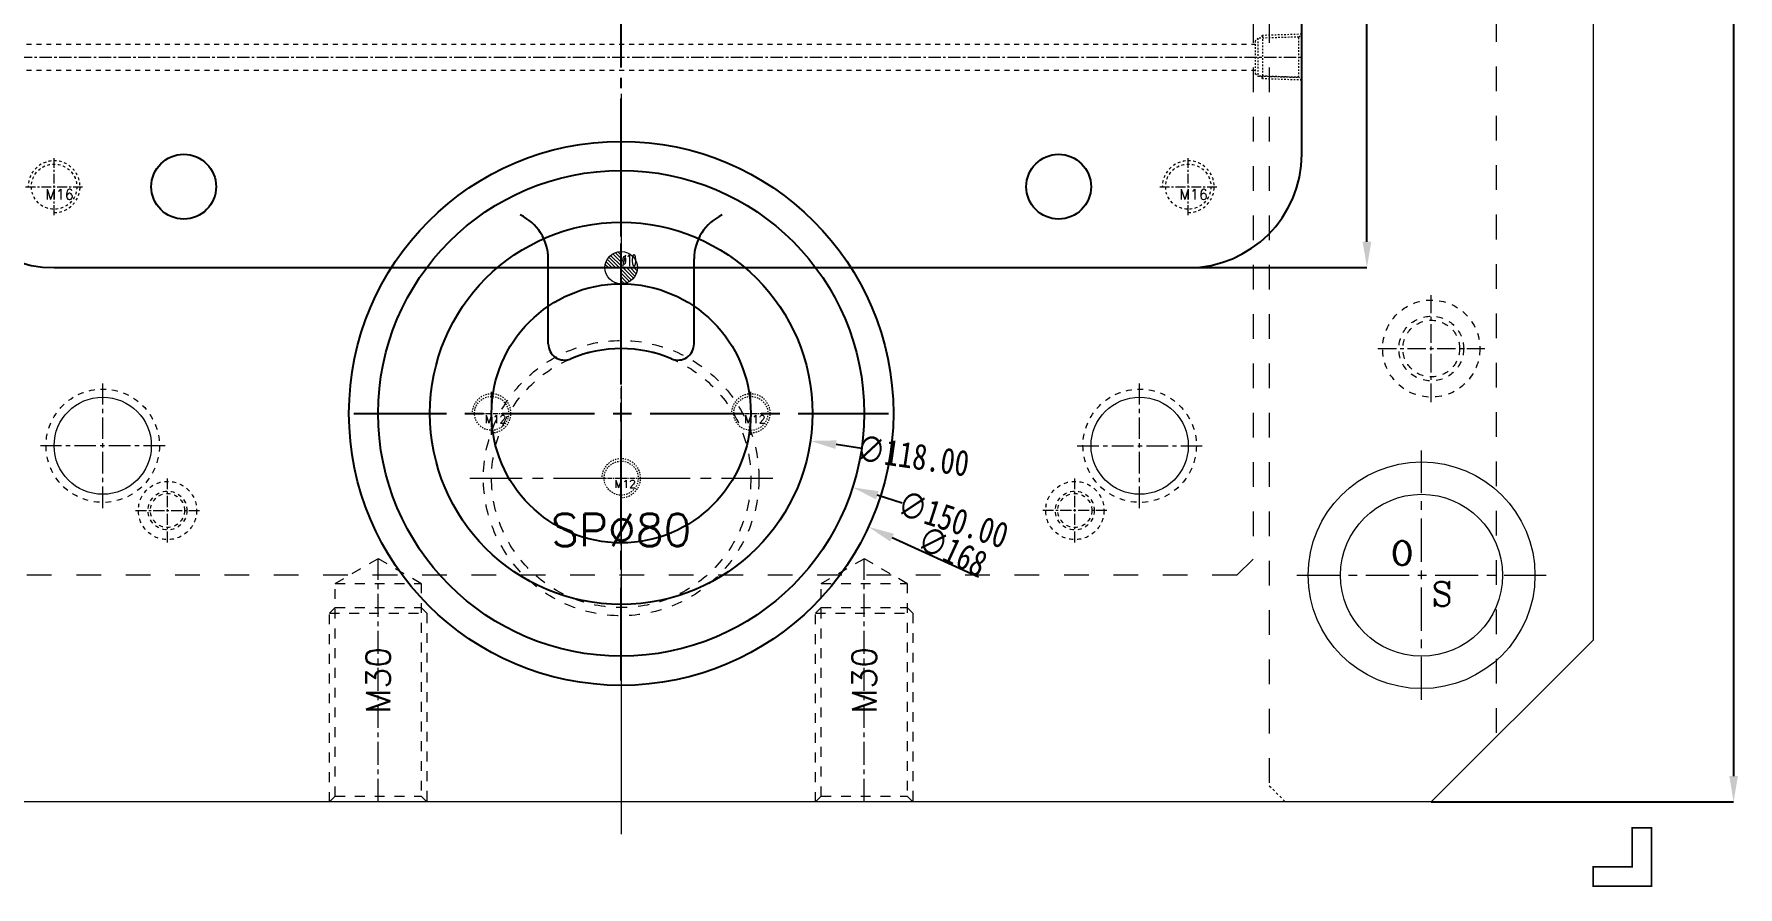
# Model space of a CAD drawing. Header units: millimetres. Extents: x 723 to 11228, y -2384 to 1578.
# Drawn here: x 1033 to 1558, y -1168 to -905 of the extents above; entities that cross this region are included whole.
import ezdxf
from ezdxf.enums import TextEntityAlignment as Align

# ---------------------------------------------------------------- set-up
doc = ezdxf.new("R2010")
doc.units = ezdxf.units.MM
doc.header["$LTSCALE"] = 16.335
doc.header["$PDMODE"] = 3
doc.header["$PDSIZE"] = 0.3125
doc.linetypes.add('CENTER', pattern=[0.6, 0.375, -0.075, 0.075, -0.075])
doc.linetypes.add('HIDDEN', pattern=[0.2, 0.1, -0.1])
doc.layers.get('0').update_dxf_attribs({"linetype": 'CONTINUOUS'})
doc.layers.get('Defpoints').update_dxf_attribs({"linetype": 'CONTINUOUS'})
for name, color, linetype, lineweight in [('cool', 153, 'HIDDEN', 9), ('epin', 13, 'CONTINUOUS', 9), ('moldbase', 7, 'CONTINUOUS', 20), ('screw', 33, 'CONTINUOUS', 13), ('sp', 193, 'CONTINUOUS', 9)]:
    doc.layers.add(name, color=color, linetype=linetype, lineweight=lineweight)
doc.styles.add('ROMANC', font='romanc.shx', dxfattribs={"bigfont": 'gbcbig.shx'})
doc.styles.get("Standard").update_dxf_attribs({"font": 'txt', "width": 0.8})
doc.styles.add('TXT', font='txt.shx', dxfattribs={"bigfont": 'gbcbig.shx'})
doc.styles.add('TXT05', font='txt.shx', dxfattribs={"width": 0.5, "bigfont": 'gbcbig.shx'})
doc.dimstyles.new('ISO-25', dxfattribs={"dimtxt": 8, "dimasz": 8, "dimexe": 0, "dimexo": 0, "dimgap": 0, "dimtad": 1, "dimtxsty": 'Standard', "dimcen": 0, "dimclrd": 4, "dimclre": 4, "dimclrt": 6, "dimadec": 0, "dimazin": 0, "dimtfac": 1, "dimtofl": 0, "dimtmove": 0, "dimatfit": 3, "dimfxl": 0, "dimarcsym": 0})
doc.dimstyles.get("Standard").update_dxf_attribs({"dimtxt": 0.15625, "dimasz": 0.1875, "dimexe": 0.125, "dimexo": 0.0625, "dimtad": 0, "dimtih": 1, "dimtoh": 1, "dimdsep": 46, "dimtxsty": 'Standard', "dimcen": 0.09, "dimadec": 0, "dimazin": 0, "dimtp": 0.01, "dimtm": 0.01, "dimtfac": 1, "dimtofl": 0, "dimtmove": 0, "dimatfit": 3, "dimfxl": 0, "dimtolj": 1, "dimarcsym": 0})

# ---------------------------------------------------------------- blocks, each defined once
blk = doc.blocks.new('*D102')
at = {"color": 4, "lineweight": -2}
for p, q in [((1388.77, -506.74), (1443.92, -506.74)), ((1443.92, -514.74), (1443.92, -682.91)), ((1443.92, -968.74), (1443.92, -711.71)), ((1388.77, -976.74), (1443.92, -976.74))]:
    blk.add_line(p, q, dxfattribs=at)
at = {"color": 4}
for points in [[(1442.58, -514.74), (1445.25, -514.74), (1443.92, -506.74)], [(1442.58, -968.74), (1445.25, -968.74), (1443.92, -976.74)]]:
    blk.add_solid(points, dxfattribs=at)
at = {"layer": 'Defpoints', "color": 0}
for p in [(1388.77, -506.74), (1388.77, -976.74), (1443.92, -976.74)]:
    blk.add_point(p, dxfattribs=at)
at = {"color": 6, "insert": (1443.92, -697.31), "char_height": 8, "attachment_point": 5, "rotation": 90}
blk.add_mtext('\\A1;470.00', dxfattribs=at)
blk = doc.blocks.new('*D104')
at = {"color": 4, "lineweight": -2}
blk.add_line((1300.43, -1049.49), (1292.81, -1047.05), dxfattribs=at)
at = {"color": 4}
blk.add_solid([(1293.22, -1045.78), (1292.41, -1048.32), (1285.2, -1044.61)], dxfattribs=at)
at = {"layer": 'Defpoints', "color": 0}
for p in [(1142.33, -998.88), (1285.2, -1044.61)]:
    blk.add_point(p, dxfattribs=at)
at = {"color": 6, "insert": (1316.18, -1054.53), "char_height": 8, "attachment_point": 5, "rotation": 342.2513}
blk.add_mtext('\\A1;∅150.00', dxfattribs=at)
blk = doc.blocks.new('*D105')
at = {"color": 4, "lineweight": -2}
blk.add_line((1287.98, -1032.57), (1280.06, -1031.41), dxfattribs=at)
at = {"color": 4}
blk.add_solid([(1280.26, -1030.09), (1279.87, -1032.73), (1272.15, -1030.26)], dxfattribs=at)
at = {"layer": 'Defpoints', "color": 0}
for p in [(1155.38, -1013.23), (1272.15, -1030.26)]:
    blk.add_point(p, dxfattribs=at)
at = {"color": 6, "insert": (1303.81, -1034.88), "char_height": 8, "attachment_point": 5, "rotation": 351.7037}
blk.add_mtext('\\A1;∅118.00', dxfattribs=at)
blk = doc.blocks.new('screw_m16_g')
at = {"layer": 'screw', "color": 1, "linetype": 'CENTER', "ltscale": 0.497582}
for p, q in [((0, -8.8), (0, 8.8)), ((-8.8, 0), (8.8, 0))]:
    blk.add_line(p, q, dxfattribs=at)
at = {"layer": 'screw', "color": 33, "linetype": 'HIDDEN', "ltscale": 0.497582}
blk.add_circle((0, 0), 7, dxfattribs=at)
at = {"layer": 'screw', "color": 92, "linetype": 'HIDDEN', "ltscale": 0.497582}
blk.add_arc((0, 0), 8, 270, 180, dxfattribs=at)
at = {"layer": 'screw', "color": 6, "style": 'TXT'}
blk.add_text('M16', height=3.2, dxfattribs=at).set_placement((-2.72, -4))
blk = doc.blocks.new('cool_jt_f12')
at = {"layer": 'cool', "ltscale": 0.3}
for p, q in [((0, 7.0785), (0.856, 6.2225)), ((0, 7.0785), (12, 6.7035)), ((0.856, 6.2225), (0.856, -6.2225)), ((13.5, 5.827375), (0.856, 6.2225)), ((0.856, 6.2225), (13.5, 5.827375)), ((12, 6.7035), (12.856, 5.8475)), ((12, 6.7035), (12, -6.7035)), ((14.327375, 5), (13.5, 5.827375)), ((13.5, -5.827375), (13.5, 5.827375)), ((14.327375, -5), (14.327375, 5)), ((13.5, -5.827375), (14.327375, -5)), ((0.856, -6.2225), (0, -7.0785)), ((0, -7.0785), (12, -6.7035)), ((0.856, -6.2225), (13.5, -5.827375)), ((12, -6.7035), (12.856, -5.8475))]:
    blk.add_line(p, q, dxfattribs=at)
blk = doc.blocks.new('*D112')
at = {"color": 4, "lineweight": -2}
for p, q in [((1463.77, -391.74), (1557.06, -391.74)), ((1557.06, -399.74), (1557.06, -1133.74)), ((1463.77, -1141.74), (1557.06, -1141.74))]:
    blk.add_line(p, q, dxfattribs=at)
at = {"color": 4}
for points in [[(1555.73, -399.74), (1558.39, -399.74), (1557.06, -391.74)], [(1555.73, -1133.74), (1558.39, -1133.74), (1557.06, -1141.74)]]:
    blk.add_solid(points, dxfattribs=at)
at = {"layer": 'Defpoints', "color": 0}
for p in [(1463.77, -391.74), (1463.77, -1141.74), (1557.06, -1141.74)]:
    blk.add_point(p, dxfattribs=at)
at = {"color": 6, "insert": (1553.06, -759.81), "char_height": 8, "attachment_point": 5, "rotation": 90}
blk.add_mtext('750', dxfattribs=at)
blk = doc.blocks.new('screw_m12_g')
at = {"layer": 'screw', "color": 1, "linetype": 'CENTER', "ltscale": 0.24}
for p, q in [((0, -6.6), (0, 6.6)), ((-6.6, 0), (6.6, 0))]:
    blk.add_line(p, q, dxfattribs=at)
at = {"layer": 'screw', "color": 33, "linetype": 'HIDDEN', "ltscale": 0.24}
blk.add_circle((0, 0), 5.25, dxfattribs=at)
at = {"layer": 'screw', "color": 92, "linetype": 'HIDDEN', "ltscale": 0.24}
blk.add_arc((0, 0), 6, 270, 180, dxfattribs=at)
at = {"layer": 'screw', "color": 6, "style": 'TXT'}
blk.add_text('M12', height=2.4, dxfattribs=at).set_placement((-2.04, -3))
blk = doc.blocks.new('sp_80_th', base_point=(1213.77, -1041.74))
at = {"layer": 'sp', "color": 1, "linetype": 'CENTER', "ltscale": 2.643404}
for p, q in [((1213.77, -1088.49), (1213.77, -994.99)), ((1167.02, -1041.74), (1260.52, -1041.74))]:
    blk.add_line(p, q, dxfattribs=at)
at = {"layer": 'sp', "color": 193, "linetype": 'HIDDEN', "ltscale": 2.073258}
for radius in [42.5, 40]:
    blk.add_circle((1213.77, -1041.74), radius, dxfattribs=at)
at = {"layer": 'sp', "color": 6, "style": 'TXT'}
blk.add_text('SP%%c80', height=10, dxfattribs=at).set_placement((1213.77, -1057.74), align=Align.MIDDLE)
blk = doc.blocks.new('epin_ejp_10')
at = {"layer": 'epin'}
h = blk.add_hatch(dxfattribs=at)
h.set_pattern_fill('_ANSI31', color=123, scale=0.25, angle=90, style=0)
h.set_pattern_definition([(135, (-1645.23396, 6741.0989), (-0.56126601, -0.56126601), [])])
h.paths.add_polyline_path([(0, 5, 0.414214), (-5, 0), (0, 0)])
h.paths.add_polyline_path([(5, 0), (0, 0), (0, -5, 0.414214)])
at = {"layer": 'epin', "color": 1, "linetype": 'CENTER', "ltscale": 0.219913}
for p, q in [((0, -5.5), (0, 5.5)), ((-5.5, 0), (5.5, 0))]:
    blk.add_line(p, q, dxfattribs=at)
at = {"layer": 'epin'}
blk.add_circle((0, 0), 5, dxfattribs=at)
at = {"layer": 'epin', "color": 6, "style": 'TXT05', "width": 0.5}
blk.add_text('%%c10', height=3.5, dxfattribs=at).set_placement((0.2, 0.5))
blk = doc.blocks.new('*D131')
at = {"color": 4, "lineweight": -2}
blk.add_line((1324.03, -1072.38), (1297.37, -1060.14), dxfattribs=at)
at = {"color": 4}
blk.add_solid([(1297.93, -1058.93), (1296.81, -1061.35), (1290.1, -1056.8)], dxfattribs=at)
at = {"layer": 'Defpoints', "color": 0}
for p in [(1137.43, -986.69), (1290.1, -1056.8)]:
    blk.add_point(p, dxfattribs=at)
at = {"color": 6, "insert": (1316, -1064.29), "char_height": 8, "attachment_point": 5, "rotation": 335.3339}
blk.add_mtext('∅168', dxfattribs=at)

msp = doc.modelspace()

# ---------------------------------------------------------------- linework, layer by layer
at = {"color": 1, "linetype": 'CENTER', "ltscale": 2.612305}
msp.add_line((1213.765, -991.744), (1213.765, -491.744), dxfattribs=at)
for p, q in [((1423.765, -941.744), (1423.765, -541.744)), ((1038.765, -976.744), (1388.765, -976.744))]:
    msp.add_line(p, q)
at = {"color": 1, "linetype": 'CENTER', "ltscale": 4.66483}
for p, q in [((1213.765, -1104.244), (1213.765, -939.244)), ((1131.265, -1021.744), (1296.265, -1021.744))]:
    msp.add_line(p, q, dxfattribs=at)
at = {"color": 4}
for p, q in [((1191.265, -1000.287), (1191.265, -974.071)), ((1236.265, -1000.287), (1236.265, -974.071))]:
    msp.add_line(p, q, dxfattribs=at)
for centre, radius in [((1213.765, -1021.744), 84), ((1078.765, -951.744), 10), ((1348.765, -951.744), 10), ((1213.765, -1021.744), 75), ((1213.765, -1021.744), 59), ((1213.765, -1021.744), 40)]:
    msp.add_circle(centre, radius)
for centre, start, end in [((1038.765, -941.744), 180, 270), ((1388.765, -941.744), 270, 0)]:
    msp.add_arc(centre, 35, start, end)
for centre, radius, start, end in [((1176.265, -974.071), 15, 0, 64.99772), ((1251.265, -974.071), 15, 115.00228, 180), ((1196.265, -1000.287), 5, 180, 292.88538), ((1213.765, -1041.744), 40, 67.11462, 112.88538), ((1231.265, -1000.287), 5, 247.11462, 0)]:
    msp.add_arc(centre, radius, start, end, dxfattribs=at)
at = {"layer": 'cool', "ltscale": 0.932966}
for p, q in [((1018.095, -907.744), (1409.435, -907.744)), ((1018.095, -915.744), (1409.435, -915.744))]:
    msp.add_line(p, q, dxfattribs=at)
at = {"layer": 'cool', "color": 1, "linetype": 'CENTER', "ltscale": 0.621977}
msp.add_line((1003.765, -911.744), (1423.765, -911.744), dxfattribs=at)
at = {"layer": 'moldbase', "color": 1, "linetype": 'CENTER', "ltscale": 9.205265}
msp.add_line((1213.765, -381.744), (1213.765, -1151.744), dxfattribs=at)
at = {"layer": 'moldbase', "color": 8, "linetype": 'HIDDEN', "ltscale": 4.66483}
for p, q in [((1408.765, -396.744), (1408.765, -1066.744)), ((1413.765, -396.744), (1413.765, -1136.744)), ((1483.765, -411.744), (1483.765, -1121.744)), ((1403.765, -1071.744), (1408.765, -1066.744)), ((1403.765, -1071.744), (1023.765, -1071.744))]:
    msp.add_line(p, q, dxfattribs=at)
at = {"layer": 'moldbase'}
for p, q in [((1513.765, -441.744), (1513.765, -1091.744)), ((1463.765, -1141.744), (1513.765, -1091.744)), ((1463.765, -1141.744), (963.765, -1141.744))]:
    msp.add_line(p, q, dxfattribs=at)
at = {"layer": 'moldbase', "color": 1, "linetype": 'CENTER', "ltscale": 4.66483}
msp.add_line((1213.765, -970.971), (1213.765, -1141.744), dxfattribs=at)
at = {"layer": 'moldbase', "color": 1, "linetype": 'CENTER', "ltscale": 0.932966}
for p, q in [((1463.765, -1018.244), (1463.765, -985.244)), ((1447.265, -1001.744), (1480.265, -1001.744))]:
    msp.add_line(p, q, dxfattribs=at)
at = {"layer": 'moldbase', "color": 1, "linetype": 'CENTER', "ltscale": 1.08846}
for p, q in [((1053.765, -1050.994), (1053.765, -1012.494)), ((1373.765, -1050.994), (1373.765, -1012.494)), ((1073.015, -1031.744), (1034.515, -1031.744)), ((1354.515, -1031.744), (1393.015, -1031.744))]:
    msp.add_line(p, q, dxfattribs=at)
at = {"layer": 'moldbase', "color": 1, "linetype": 'CENTER', "ltscale": 2.176921}
for p, q in [((1460.765, -1110.244), (1460.765, -1033.244)), ((1422.265, -1071.744), (1499.265, -1071.744))]:
    msp.add_line(p, q, dxfattribs=at)
at = {"layer": 'moldbase', "color": 1, "linetype": 'CENTER', "ltscale": 0.55978}
for p, q in [((1073.765, -1061.644), (1073.765, -1041.844)), ((1353.765, -1061.644), (1353.765, -1041.844)), ((1063.865, -1051.744), (1083.665, -1051.744)), ((1363.665, -1051.744), (1343.865, -1051.744))]:
    msp.add_line(p, q, dxfattribs=at)
at = {"layer": 'moldbase', "color": 8, "linetype": 'HIDDEN', "ltscale": 0.466483}
msp.add_line((1413.765, -1136.744), (1418.765, -1141.744), dxfattribs=at)
at = {"layer": 'moldbase', "const_width": 0.5}
msp.add_lwpolyline([(1513.765, -1161.744), (1525.765, -1161.744), (1525.765, -1149.744), (1531.765, -1149.744), (1531.765, -1167.744), (1513.765, -1167.744), (1513.765, -1161.744)], dxfattribs=at)
at = {"layer": 'moldbase', "color": 8, "linetype": 'HIDDEN', "ltscale": 1.243955}
for radius in [15, 10, 8.75]:
    msp.add_circle((1463.765, -1001.744), radius, dxfattribs=at)
at = {"layer": 'moldbase', "color": 8, "linetype": 'HIDDEN', "ltscale": 1.08846}
for centre in [(1053.765, -1031.744), (1373.765, -1031.744)]:
    msp.add_circle(centre, 17.5, dxfattribs=at)
at = {"layer": 'moldbase'}
for centre, radius in [((1053.765, -1031.744), 15), ((1373.765, -1031.744), 15), ((1460.765, -1071.744), 35), ((1460.765, -1071.744), 25)]:
    msp.add_circle(centre, radius, dxfattribs=at)
at = {"layer": 'moldbase', "color": 8, "linetype": 'HIDDEN', "ltscale": 0.746373}
for centre, radius in [((1073.765, -1051.744), 9), ((1073.765, -1051.744), 6), ((1353.765, -1051.744), 9), ((1353.765, -1051.744), 6), ((1073.765, -1051.744), 5.25), ((1353.765, -1051.744), 5.25)]:
    msp.add_circle(centre, radius, dxfattribs=at)
at = {"layer": 'screw', "color": 8, "linetype": 'HIDDEN', "ltscale": 1.865932}
for p, q in [((1125.515, -1074.244), (1138.765, -1066.595)), ((1138.765, -1066.595), (1152.015, -1074.244)), ((1275.515, -1074.244), (1288.765, -1066.595)), ((1288.765, -1066.595), (1302.015, -1074.244)), ((1125.515, -1139.994), (1125.515, -1074.244)), ((1125.515, -1074.244), (1152.015, -1074.244)), ((1152.015, -1074.244), (1152.015, -1139.994)), ((1275.515, -1139.994), (1275.515, -1074.244)), ((1275.515, -1074.244), (1302.015, -1074.244)), ((1302.015, -1074.244), (1302.015, -1139.994)), ((1123.765, -1141.744), (1125.515, -1139.994)), ((1125.515, -1139.994), (1152.015, -1139.994)), ((1152.015, -1139.994), (1153.765, -1141.744)), ((1273.765, -1141.744), (1275.515, -1139.994)), ((1275.515, -1139.994), (1302.015, -1139.994)), ((1302.015, -1139.994), (1303.765, -1141.744))]:
    msp.add_line(p, q, dxfattribs=at)
at = {"layer": 'screw', "color": 1, "linetype": 'CENTER', "ltscale": 1.166208}
for p, q in [((1138.765, -1141.744), (1138.765, -1066.595)), ((1288.765, -1141.744), (1288.765, -1066.595))]:
    msp.add_line(p, q, dxfattribs=at)
at = {"layer": 'screw', "color": 92, "linetype": 'HIDDEN', "ltscale": 1.865932}
for p, q in [((1123.765, -1083.494), (1125.515, -1081.744)), ((1125.515, -1081.744), (1152.015, -1081.744)), ((1152.015, -1081.744), (1153.765, -1083.494)), ((1273.765, -1083.494), (1275.515, -1081.744)), ((1275.515, -1081.744), (1302.015, -1081.744)), ((1302.015, -1081.744), (1303.765, -1083.494)), ((1123.765, -1141.744), (1123.765, -1083.494)), ((1123.765, -1083.494), (1153.765, -1083.494)), ((1153.765, -1083.494), (1153.765, -1141.744)), ((1273.765, -1141.744), (1273.765, -1083.494)), ((1273.765, -1083.494), (1303.765, -1083.494)), ((1303.765, -1083.494), (1303.765, -1141.744))]:
    msp.add_line(p, q, dxfattribs=at)

# ---------------------------------------------------------------- block references
at = {"layer": 'cool', "ltscale": 0.932966, "rotation": 180}
msp.add_blockref('cool_jt_f12', (1423.765, -911.744), dxfattribs=at)
at = {"layer": 'epin'}
msp.add_blockref('epin_ejp_10', (1213.765, -976.744), dxfattribs=at)
at = {"layer": 'screw'}
for name, p in [('screw_m16_g', (1038.765, -951.744)), ('screw_m16_g', (1388.765, -951.744)), ('screw_m12_g', (1173.765, -1021.744)), ('screw_m12_g', (1253.765, -1021.744)), ('screw_m12_g', (1213.765, -1041.744))]:
    msp.add_blockref(name, p, dxfattribs=at)
at = {"layer": 'sp'}
msp.add_blockref('sp_80_th', (1213.765, -1041.744), dxfattribs=at)

# ---------------------------------------------------------------- texts
at = {"layer": 'moldbase', "style": 'ROMANC'}
for s, p in [('O', (1451.254, -1068.654)), ('S', (1463.855, -1081.255))]:
    msp.add_text(s, height=7.5, dxfattribs=at).set_placement(p)
at = {"layer": 'screw', "color": 6, "linetype": 'HIDDEN', "ltscale": 1.865932, "style": 'TXT'}
for p in [(1138.765, -1104.169), (1288.765, -1104.169)]:
    msp.add_text('M30', height=7.5, rotation=90, dxfattribs=at).set_placement(p, align=Align.MIDDLE)

# ---------------------------------------------------------------- dimensions: what is measured, and where the dimension line sits
for base, p1, p2, dimstyle, override, picture, middle in [((1557.062, -1141.744), (1463.765, -391.744), (1463.765, -1141.744), 'ISO-25', {"dimfxl": 1.25, "dimarcsym": 1}, '*D112', (1557.062, -759.814)), ((1443.918, -976.744), (1388.765, -506.744), (1388.765, -976.744), 'Standard', {"dimtxt": 8, "dimasz": 8, "dimexe": 0, "dimexo": 0, "dimgap": 0, "dimtih": 0, "dimtoh": 0, "dimzin": 0, "dimcen": 0, "dimclrd": 4, "dimclre": 4, "dimclrt": 6, "dimtp": 0, "dimtm": 0, "dimtzin": 0}, '*D102', (1443.918, -697.307))]:
    dim = msp.add_linear_dim(base=base, p1=p1, p2=p2, angle=90, dimstyle=dimstyle, override=override)
    dim.commit()
    dim.dimension.update_dxf_attribs({"geometry": picture, "text_midpoint": middle, "dimtype": 160})
for p1, p2, dimstyle, override, picture, middle in [((1137.43, -986.689), (1290.1, -1056.8), 'ISO-25', {"dimfxl": 1.25, "dimarcsym": 1}, '*D131', (1316.003, -1064.294)), ((1142.335, -998.881), (1285.195, -1044.608), 'Standard', {"dimtxt": 8, "dimasz": 8, "dimexe": 0, "dimexo": 0, "dimgap": 0, "dimtih": 0, "dimtoh": 0, "dimzin": 0, "dimcen": 0, "dimclrd": 4, "dimclre": 4, "dimclrt": 6, "dimtp": 0, "dimtm": 0, "dimtzin": 0}, '*D104', (1316.18, -1054.525)), ((1155.382, -1013.231), (1272.148, -1030.258), 'Standard', {"dimtxt": 8, "dimasz": 8, "dimexe": 0, "dimexo": 0, "dimgap": 0, "dimtih": 0, "dimtoh": 0, "dimzin": 0, "dimcen": 0, "dimclrd": 4, "dimclre": 4, "dimclrt": 6, "dimtp": 0, "dimtm": 0, "dimtzin": 0}, '*D105', (1303.813, -1034.875))]:
    dim = msp.add_diameter_dim_2p(p1=p1, p2=p2, dimstyle=dimstyle, override=override)
    dim.commit()
    dim.dimension.update_dxf_attribs({"geometry": picture, "text_midpoint": middle})

doc.saveas('drawing.dxf')
